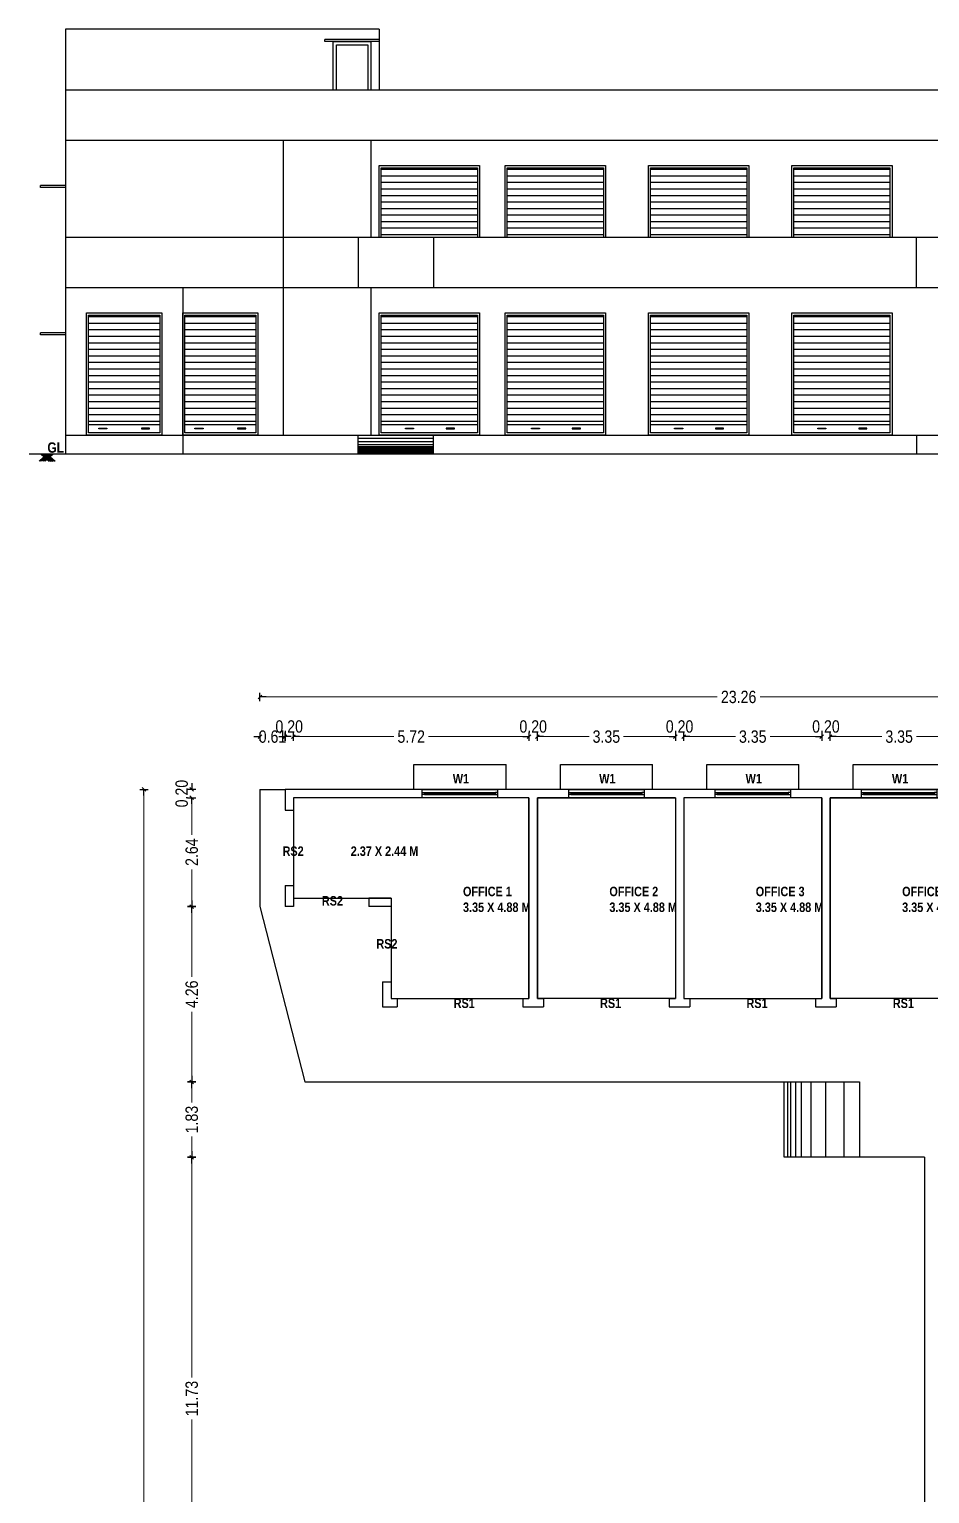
# Model space of a CAD drawing. Header units: metres. Extents: x 113306 to 118716, y -27251 to 0.
# Drawn here: x 118610.14 to 118632.01, y -26959.7 to -26924.11 of the extents above; entities that cross this region are included whole.
import ezdxf

# ---------------------------------------------------------------- set-up
doc = ezdxf.new("R2010")
doc.units = ezdxf.units.M
doc.header["$MEASUREMENT"] = 0
doc.header["$PDMODE"] = 35
doc.layers.add('BLK_1_FLR_0_BLT_UP_AREA', color=18, linetype='Continuous', lineweight=9)
for name, color, linetype in [('BLK_1_FLR_0_REGULAR_ROOM_1', 117, 'Continuous'), ('BLK_1_FLR_0_REGULAR_ROOM_2', 117, 'Continuous'), ('BLK_1_FLR_0_REGULAR_ROOM_3', 117, 'Continuous'), ('BLK_1_FLR_0_REGULAR_ROOM_4', 117, 'Continuous')]:
    doc.layers.add(name, color=color, linetype=linetype)
doc.styles.add('Arial', font='swissc.ttf')
doc.styles.get("Standard").update_dxf_attribs({"font": 'swisscb.ttf'})
doc.dimstyles.new('FLOOR DIM BUILDING DIM', dxfattribs={"dimtxt": 0.4, "dimasz": 0.025, "dimexe": 0.075, "dimexo": 0.3, "dimgap": 0.09, "dimtad": 0, "dimzin": 3, "dimdsep": 46, "dimtxsty": 'Arial', "dimblk": 'JM1', "dimcen": -0.09, "dimse1": 1, "dimse2": 1, "dimclrd": 5, "dimclre": 250, "dimclrt": 1, "dimazin": 0, "dimtfac": 0.65, "dimtix": 1, "dimtofl": 0, "dimtmove": 0, "dimatfit": 2, "dimfxl": 0, "dimfrac": 1, "dimtolj": 1, "dimlwd": 18, "dimlwe": -1, "dimarcsym": 0})

# ---------------------------------------------------------------- blocks, each defined once
blk = doc.blocks.new('JM1')
at = {"color": 2}
for p, q in [((-3, 0), (0, 0)), ((-0.88, -0.88), (0.88, 0.88)), ((0, 2), (0, -2))]:
    blk.add_line(p, q, dxfattribs=at)
blk = doc.blocks.new('*D40')
at = {"color": 5, "lineweight": 18, "ltscale": 1.5}
for p, q in [((118615.694, -26941.303), (118615.644, -26941.303)), ((118616.404, -26941.303), (118616.454, -26941.303))]:
    blk.add_line(p, q, dxfattribs=at)
at = {"layer": 'Defpoints', "color": 0, "ltscale": 1.5}
for p in [(118616.354, -26941.303), (118615.744, -26942.586), (118616.354, -26942.586)]:
    blk.add_point(p, dxfattribs=at)
at = {"color": 5, "lineweight": 18, "ltscale": 1.5, "xscale": 0.05, "yscale": 0.05, "zscale": 0.05}
blk.add_blockref('JM1', (118615.744, -26941.303), dxfattribs=at)
at = {"color": 5, "lineweight": 18, "ltscale": 1.5, "xscale": 0.05, "yscale": 0.05, "zscale": 0.05, "rotation": 180}
blk.add_blockref('JM1', (118616.354, -26941.303), dxfattribs=at)
at = {"color": 1, "ltscale": 1.5, "insert": (118616.049, -26941.303), "char_height": 0.3, "attachment_point": 5, "style": 'Arial'}
blk.add_mtext('\\A1;0.61', dxfattribs=at)
blk = doc.blocks.new('*D41')
at = {"color": 5, "lineweight": 18, "ltscale": 1.5}
for p, q in [((118616.304, -26941.303), (118616.254, -26941.303)), ((118616.607, -26941.303), (118616.657, -26941.303))]:
    blk.add_line(p, q, dxfattribs=at)
at = {"layer": 'Defpoints', "color": 0, "ltscale": 1.5}
for p in [(118616.557, -26941.303), (118616.354, -26942.586), (118616.557, -26942.789)]:
    blk.add_point(p, dxfattribs=at)
at = {"color": 5, "lineweight": 18, "ltscale": 1.5, "xscale": 0.05, "yscale": 0.05, "zscale": 0.05}
blk.add_blockref('JM1', (118616.354, -26941.303), dxfattribs=at)
at = {"color": 5, "lineweight": 18, "ltscale": 1.5, "xscale": 0.05, "yscale": 0.05, "zscale": 0.05, "rotation": 180}
blk.add_blockref('JM1', (118616.557, -26941.303), dxfattribs=at)
at = {"color": 1, "ltscale": 1.5, "insert": (118616.455, -26941.058), "char_height": 0.3, "attachment_point": 5, "style": 'Arial'}
blk.add_mtext('\\A1;0.20', dxfattribs=at)
blk = doc.blocks.new('*D42')
at = {"color": 5, "lineweight": 18, "ltscale": 1.5}
for p, q in [((118616.607, -26941.303), (118618.999, -26941.303)), ((118622.23, -26941.303), (118619.838, -26941.303))]:
    blk.add_line(p, q, dxfattribs=at)
at = {"layer": 'Defpoints', "color": 0, "ltscale": 1.5}
for p in [(118622.28, -26941.303), (118616.557, -26942.789), (118622.28, -26942.789)]:
    blk.add_point(p, dxfattribs=at)
at = {"color": 5, "lineweight": 18, "ltscale": 1.5, "xscale": 0.05, "yscale": 0.05, "zscale": 0.05, "rotation": 180}
blk.add_blockref('JM1', (118616.557, -26941.303), dxfattribs=at)
at = {"color": 5, "lineweight": 18, "ltscale": 1.5, "xscale": 0.05, "yscale": 0.05, "zscale": 0.05}
blk.add_blockref('JM1', (118622.28, -26941.303), dxfattribs=at)
at = {"color": 1, "ltscale": 1.5, "insert": (118619.419, -26941.303), "char_height": 0.3, "attachment_point": 5, "style": 'Arial'}
blk.add_mtext('\\A1;5.72', dxfattribs=at)
blk = doc.blocks.new('*D43')
at = {"color": 5, "lineweight": 18, "ltscale": 1.5}
for p, q in [((118622.23, -26941.303), (118622.18, -26941.303)), ((118622.534, -26941.303), (118622.584, -26941.303))]:
    blk.add_line(p, q, dxfattribs=at)
at = {"layer": 'Defpoints', "color": 0, "ltscale": 1.5}
for p in [(118622.484, -26941.303), (118622.28, -26942.789), (118622.484, -26942.789)]:
    blk.add_point(p, dxfattribs=at)
at = {"color": 5, "lineweight": 18, "ltscale": 1.5, "xscale": 0.05, "yscale": 0.05, "zscale": 0.05}
blk.add_blockref('JM1', (118622.28, -26941.303), dxfattribs=at)
at = {"color": 5, "lineweight": 18, "ltscale": 1.5, "xscale": 0.05, "yscale": 0.05, "zscale": 0.05, "rotation": 180}
blk.add_blockref('JM1', (118622.484, -26941.303), dxfattribs=at)
at = {"color": 1, "ltscale": 1.5, "insert": (118622.382, -26941.058), "char_height": 0.3, "attachment_point": 5, "style": 'Arial'}
blk.add_mtext('\\A1;0.20', dxfattribs=at)
blk = doc.blocks.new('*D44')
at = {"color": 5, "lineweight": 18, "ltscale": 1.5}
for p, q in [((118622.534, -26941.303), (118623.741, -26941.303)), ((118625.786, -26941.303), (118624.579, -26941.303))]:
    blk.add_line(p, q, dxfattribs=at)
at = {"layer": 'Defpoints', "color": 0, "ltscale": 1.5}
for p in [(118625.836, -26941.303), (118622.484, -26942.789), (118625.836, -26942.789)]:
    blk.add_point(p, dxfattribs=at)
at = {"color": 5, "lineweight": 18, "ltscale": 1.5, "xscale": 0.05, "yscale": 0.05, "zscale": 0.05, "rotation": 180}
blk.add_blockref('JM1', (118622.484, -26941.303), dxfattribs=at)
at = {"color": 5, "lineweight": 18, "ltscale": 1.5, "xscale": 0.05, "yscale": 0.05, "zscale": 0.05}
blk.add_blockref('JM1', (118625.836, -26941.303), dxfattribs=at)
at = {"color": 1, "ltscale": 1.5, "insert": (118624.16, -26941.303), "char_height": 0.3, "attachment_point": 5, "style": 'Arial'}
blk.add_mtext('\\A1;3.35', dxfattribs=at)
blk = doc.blocks.new('*D45')
at = {"color": 5, "lineweight": 18, "ltscale": 1.5}
for p, q in [((118625.786, -26941.303), (118625.736, -26941.303)), ((118626.09, -26941.303), (118626.14, -26941.303))]:
    blk.add_line(p, q, dxfattribs=at)
at = {"layer": 'Defpoints', "color": 0, "ltscale": 1.5}
for p in [(118626.04, -26941.303), (118625.836, -26942.789), (118626.04, -26942.789)]:
    blk.add_point(p, dxfattribs=at)
at = {"color": 5, "lineweight": 18, "ltscale": 1.5, "xscale": 0.05, "yscale": 0.05, "zscale": 0.05}
blk.add_blockref('JM1', (118625.836, -26941.303), dxfattribs=at)
at = {"color": 5, "lineweight": 18, "ltscale": 1.5, "xscale": 0.05, "yscale": 0.05, "zscale": 0.05, "rotation": 180}
blk.add_blockref('JM1', (118626.04, -26941.303), dxfattribs=at)
at = {"color": 1, "ltscale": 1.5, "insert": (118625.938, -26941.058), "char_height": 0.3, "attachment_point": 5, "style": 'Arial'}
blk.add_mtext('\\A1;0.20', dxfattribs=at)
blk = doc.blocks.new('*D46')
at = {"color": 5, "lineweight": 18, "ltscale": 1.5}
for p, q in [((118626.09, -26941.303), (118627.297, -26941.303)), ((118629.342, -26941.303), (118628.135, -26941.303))]:
    blk.add_line(p, q, dxfattribs=at)
at = {"layer": 'Defpoints', "color": 0, "ltscale": 1.5}
for p in [(118629.392, -26941.303), (118626.04, -26942.789), (118629.392, -26942.789)]:
    blk.add_point(p, dxfattribs=at)
at = {"color": 5, "lineweight": 18, "ltscale": 1.5, "xscale": 0.05, "yscale": 0.05, "zscale": 0.05, "rotation": 180}
blk.add_blockref('JM1', (118626.04, -26941.303), dxfattribs=at)
at = {"color": 5, "lineweight": 18, "ltscale": 1.5, "xscale": 0.05, "yscale": 0.05, "zscale": 0.05}
blk.add_blockref('JM1', (118629.392, -26941.303), dxfattribs=at)
at = {"color": 1, "ltscale": 1.5, "insert": (118627.716, -26941.303), "char_height": 0.3, "attachment_point": 5, "style": 'Arial'}
blk.add_mtext('\\A1;3.35', dxfattribs=at)
blk = doc.blocks.new('*D47')
at = {"color": 5, "lineweight": 18, "ltscale": 1.5}
for p, q in [((118629.342, -26941.303), (118629.292, -26941.303)), ((118629.646, -26941.303), (118629.696, -26941.303))]:
    blk.add_line(p, q, dxfattribs=at)
at = {"layer": 'Defpoints', "color": 0, "ltscale": 1.5}
for p in [(118629.596, -26941.303), (118629.392, -26942.789), (118629.596, -26942.789)]:
    blk.add_point(p, dxfattribs=at)
at = {"color": 5, "lineweight": 18, "ltscale": 1.5, "xscale": 0.05, "yscale": 0.05, "zscale": 0.05}
blk.add_blockref('JM1', (118629.392, -26941.303), dxfattribs=at)
at = {"color": 5, "lineweight": 18, "ltscale": 1.5, "xscale": 0.05, "yscale": 0.05, "zscale": 0.05, "rotation": 180}
blk.add_blockref('JM1', (118629.596, -26941.303), dxfattribs=at)
at = {"color": 1, "ltscale": 1.5, "insert": (118629.494, -26941.058), "char_height": 0.3, "attachment_point": 5, "style": 'Arial'}
blk.add_mtext('\\A1;0.20', dxfattribs=at)
blk = doc.blocks.new('*D48')
at = {"color": 5, "lineweight": 18, "ltscale": 1.5}
for p, q in [((118629.646, -26941.303), (118630.853, -26941.303)), ((118632.898, -26941.303), (118631.691, -26941.303))]:
    blk.add_line(p, q, dxfattribs=at)
at = {"layer": 'Defpoints', "color": 0, "ltscale": 1.5}
for p in [(118632.948, -26941.303), (118629.596, -26942.789), (118632.948, -26942.789)]:
    blk.add_point(p, dxfattribs=at)
at = {"color": 5, "lineweight": 18, "ltscale": 1.5, "xscale": 0.05, "yscale": 0.05, "zscale": 0.05, "rotation": 180}
blk.add_blockref('JM1', (118629.596, -26941.303), dxfattribs=at)
at = {"color": 5, "lineweight": 18, "ltscale": 1.5, "xscale": 0.05, "yscale": 0.05, "zscale": 0.05}
blk.add_blockref('JM1', (118632.948, -26941.303), dxfattribs=at)
at = {"color": 1, "ltscale": 1.5, "insert": (118631.272, -26941.303), "char_height": 0.3, "attachment_point": 5, "style": 'Arial'}
blk.add_mtext('\\A1;3.35', dxfattribs=at)
blk = doc.blocks.new('*D54')
at = {"color": 5, "lineweight": 18, "ltscale": 1.5}
for p, q in [((118615.794, -26940.339), (118626.853, -26940.339)), ((118638.952, -26940.339), (118627.893, -26940.339))]:
    blk.add_line(p, q, dxfattribs=at)
at = {"layer": 'Defpoints', "color": 0, "ltscale": 1.5}
for p in [(118615.744, -26940.339), (118615.744, -26942.586), (118639.002, -26942.586)]:
    blk.add_point(p, dxfattribs=at)
at = {"color": 5, "lineweight": 18, "ltscale": 1.5, "xscale": 0.05, "yscale": 0.05, "zscale": 0.05, "rotation": 180}
blk.add_blockref('JM1', (118615.744, -26940.339), dxfattribs=at)
at = {"color": 5, "lineweight": 18, "ltscale": 1.5, "xscale": 0.05, "yscale": 0.05, "zscale": 0.05}
blk.add_blockref('JM1', (118639.002, -26940.339), dxfattribs=at)
at = {"color": 1, "ltscale": 1.5, "insert": (118627.373, -26940.339), "char_height": 0.3, "attachment_point": 5, "style": 'Arial'}
blk.add_mtext('\\A1;23.26', dxfattribs=at)
blk = doc.blocks.new('*D84')
at = {"color": 5, "lineweight": 18, "ltscale": 1.5}
for p, q in [((118615.794, -26991.411), (118626.853, -26991.411)), ((118638.952, -26991.411), (118627.893, -26991.411))]:
    blk.add_line(p, q, dxfattribs=at)
at = {"layer": 'Defpoints', "color": 0, "ltscale": 1.5}
for p in [(118615.744, -26942.586), (118639.002, -26989.019), (118639.002, -26991.411)]:
    blk.add_point(p, dxfattribs=at)
at = {"color": 5, "lineweight": 18, "ltscale": 1.5, "xscale": 0.05, "yscale": 0.05, "zscale": 0.05, "rotation": 180}
blk.add_blockref('JM1', (118615.744, -26991.411), dxfattribs=at)
at = {"color": 5, "lineweight": 18, "ltscale": 1.5, "xscale": 0.05, "yscale": 0.05, "zscale": 0.05}
blk.add_blockref('JM1', (118639.002, -26991.411), dxfattribs=at)
at = {"color": 1, "ltscale": 1.5, "insert": (118627.373, -26991.411), "char_height": 0.3, "attachment_point": 5, "style": 'Arial'}
blk.add_mtext('\\A1;23.26', dxfattribs=at)
blk = doc.blocks.new('*D95')
at = {"color": 5, "lineweight": 18, "ltscale": 1.5}
for p, q in [((118614.088, -26951.576), (118614.088, -26956.879)), ((118614.088, -26963.208), (118614.088, -26957.904))]:
    blk.add_line(p, q, dxfattribs=at)
at = {"layer": 'Defpoints', "color": 0, "ltscale": 1.5}
for p in [(118614.088, -26951.526), (118631.888, -26951.526), (118631.888, -26963.258)]:
    blk.add_point(p, dxfattribs=at)
at = {"color": 5, "lineweight": 18, "ltscale": 1.5, "xscale": 0.05, "yscale": 0.05, "zscale": 0.05}
for p, rotation in [((118614.088, -26951.526), 90), ((118614.088, -26963.258), 270)]:
    blk.add_blockref('JM1', p, dxfattribs=dict(at, rotation=rotation))
at = {"color": 1, "ltscale": 1.5, "insert": (118614.088, -26957.392), "char_height": 0.3, "attachment_point": 5, "rotation": 90, "style": 'Arial'}
blk.add_mtext('\\A1;11.73', dxfattribs=at)
blk = doc.blocks.new('*D96')
at = {"color": 5, "lineweight": 18, "ltscale": 1.5}
for p, q in [((118614.088, -26949.747), (118614.088, -26950.198)), ((118614.088, -26951.476), (118614.088, -26951.024))]:
    blk.add_line(p, q, dxfattribs=at)
at = {"layer": 'Defpoints', "color": 0, "ltscale": 1.5}
for p in [(118614.088, -26949.697), (118630.311, -26949.697), (118631.888, -26951.526)]:
    blk.add_point(p, dxfattribs=at)
at = {"color": 5, "lineweight": 18, "ltscale": 1.5, "xscale": 0.05, "yscale": 0.05, "zscale": 0.05}
for p, rotation in [((118614.088, -26949.697), 90), ((118614.088, -26951.526), 270)]:
    blk.add_blockref('JM1', p, dxfattribs=dict(at, rotation=rotation))
at = {"color": 1, "ltscale": 1.5, "insert": (118614.088, -26950.611), "char_height": 0.3, "attachment_point": 5, "rotation": 90, "style": 'Arial'}
blk.add_mtext('\\A1;1.83', dxfattribs=at)
blk = doc.blocks.new('*D97')
at = {"color": 5, "lineweight": 18, "ltscale": 1.5}
for p, q in [((118612.925, -26942.636), (118612.925, -26965.281)), ((118612.925, -26988.969), (118612.925, -26966.324))]:
    blk.add_line(p, q, dxfattribs=at)
at = {"layer": 'Defpoints', "color": 0, "ltscale": 1.5}
for p in [(118615.744, -26942.586), (118612.925, -26989.019), (118628.847, -26989.019)]:
    blk.add_point(p, dxfattribs=at)
at = {"color": 5, "lineweight": 18, "ltscale": 1.5, "xscale": 0.05, "yscale": 0.05, "zscale": 0.05}
for p, rotation in [((118612.925, -26942.586), 90), ((118612.925, -26989.019), 270)]:
    blk.add_blockref('JM1', p, dxfattribs=dict(at, rotation=rotation))
at = {"color": 1, "ltscale": 1.5, "insert": (118612.925, -26965.802), "char_height": 0.3, "attachment_point": 5, "rotation": 90, "style": 'Arial'}
blk.add_mtext('\\A1;46.43', dxfattribs=at)
blk = doc.blocks.new('*D98')
at = {"color": 5, "lineweight": 18, "ltscale": 1.5}
for p, q in [((118614.088, -26945.483), (118614.088, -26947.141)), ((118614.088, -26949.647), (118614.088, -26947.989))]:
    blk.add_line(p, q, dxfattribs=at)
at = {"layer": 'Defpoints', "color": 0, "ltscale": 1.5}
for p in [(118614.088, -26945.433), (118615.744, -26945.433), (118630.311, -26949.697)]:
    blk.add_point(p, dxfattribs=at)
at = {"color": 5, "lineweight": 18, "ltscale": 1.5, "xscale": 0.05, "yscale": 0.05, "zscale": 0.05}
for p, rotation in [((118614.088, -26945.433), 90), ((118614.088, -26949.697), 270)]:
    blk.add_blockref('JM1', p, dxfattribs=dict(at, rotation=rotation))
at = {"color": 1, "ltscale": 1.5, "insert": (118614.088, -26947.565), "char_height": 0.3, "attachment_point": 5, "rotation": 90, "style": 'Arial'}
blk.add_mtext('\\A1;4.26', dxfattribs=at)
blk = doc.blocks.new('*D99')
at = {"color": 5, "lineweight": 18, "ltscale": 1.5}
for p, q in [((118614.088, -26942.839), (118614.088, -26943.691)), ((118614.088, -26945.383), (118614.088, -26944.53))]:
    blk.add_line(p, q, dxfattribs=at)
at = {"layer": 'Defpoints', "color": 0, "ltscale": 1.5}
for p in [(118614.088, -26942.789), (118616.557, -26942.789), (118615.744, -26945.433)]:
    blk.add_point(p, dxfattribs=at)
at = {"color": 5, "lineweight": 18, "ltscale": 1.5, "xscale": 0.05, "yscale": 0.05, "zscale": 0.05}
for p, rotation in [((118614.088, -26942.789), 90), ((118614.088, -26945.433), 270)]:
    blk.add_blockref('JM1', p, dxfattribs=dict(at, rotation=rotation))
at = {"color": 1, "ltscale": 1.5, "insert": (118614.088, -26944.111), "char_height": 0.3, "attachment_point": 5, "rotation": 90, "style": 'Arial'}
blk.add_mtext('\\A1;2.64', dxfattribs=at)
blk = doc.blocks.new('*D100')
at = {"color": 5, "lineweight": 18, "ltscale": 1.5}
for p, q in [((118614.088, -26942.536), (118614.088, -26942.486)), ((118614.088, -26942.839), (118614.088, -26942.889))]:
    blk.add_line(p, q, dxfattribs=at)
at = {"layer": 'Defpoints', "color": 0, "ltscale": 1.5}
for p in [(118614.088, -26942.586), (118616.354, -26942.586), (118616.557, -26942.789)]:
    blk.add_point(p, dxfattribs=at)
at = {"color": 5, "lineweight": 18, "ltscale": 1.5, "xscale": 0.05, "yscale": 0.05, "zscale": 0.05}
for p, rotation in [((118614.088, -26942.586), 270), ((118614.088, -26942.789), 90)]:
    blk.add_blockref('JM1', p, dxfattribs=dict(at, rotation=rotation))
at = {"color": 1, "ltscale": 1.5, "insert": (118613.844, -26942.687), "char_height": 0.3, "attachment_point": 5, "rotation": 90, "style": 'Arial'}
blk.add_mtext('\\A1;0.20', dxfattribs=at)
blk = doc.blocks.new('*D102')
at = {"color": 5, "lineweight": 18, "ltscale": 1.5}
for p, q in [((118616.881, -26990.591), (118620.632, -26990.591)), ((118625.222, -26990.591), (118621.471, -26990.591))]:
    blk.add_line(p, q, dxfattribs=at)
at = {"layer": 'Defpoints', "color": 0, "ltscale": 1.5}
for p in [(118616.831, -26949.697), (118625.272, -26976.31), (118616.831, -26990.591)]:
    blk.add_point(p, dxfattribs=at)
at = {"color": 5, "lineweight": 18, "ltscale": 1.5, "xscale": 0.05, "yscale": 0.05, "zscale": 0.05, "rotation": 180}
blk.add_blockref('JM1', (118616.831, -26990.591), dxfattribs=at)
at = {"color": 5, "lineweight": 18, "ltscale": 1.5, "xscale": 0.05, "yscale": 0.05, "zscale": 0.05}
blk.add_blockref('JM1', (118625.272, -26990.591), dxfattribs=at)
at = {"color": 1, "ltscale": 1.5, "insert": (118621.052, -26990.591), "char_height": 0.3, "attachment_point": 5, "style": 'Arial'}
blk.add_mtext('\\A1;8.44', dxfattribs=at)
blk = doc.blocks.new('*D103')
at = {"color": 5, "lineweight": 18, "ltscale": 1.5}
for p, q in [((118615.694, -26990.591), (118615.644, -26990.591)), ((118616.881, -26990.591), (118616.931, -26990.591))]:
    blk.add_line(p, q, dxfattribs=at)
at = {"layer": 'Defpoints', "color": 0, "ltscale": 1.5}
for p in [(118615.744, -26945.433), (118616.831, -26949.697), (118615.744, -26990.591)]:
    blk.add_point(p, dxfattribs=at)
at = {"color": 5, "lineweight": 18, "ltscale": 1.5, "xscale": 0.05, "yscale": 0.05, "zscale": 0.05}
blk.add_blockref('JM1', (118615.744, -26990.591), dxfattribs=at)
at = {"color": 5, "lineweight": 18, "ltscale": 1.5, "xscale": 0.05, "yscale": 0.05, "zscale": 0.05, "rotation": 180}
blk.add_blockref('JM1', (118616.831, -26990.591), dxfattribs=at)
at = {"color": 1, "ltscale": 1.5, "insert": (118616.288, -26990.591), "char_height": 0.3, "attachment_point": 5, "style": 'Arial'}
blk.add_mtext('\\A1;1.09', dxfattribs=at)
blk = doc.blocks.new('TYUK')
at = {"color": 7, "ltscale": 1.5}
for p, q in [((118634.35, -26952.145), (118634.553, -26952.145)), ((118634.35, -26953.975), (118634.35, -26952.145)), ((118634.426, -26952.195), (118634.426, -26952.145)), ((118634.426, -26952.195), (118634.426, -26953.923)), ((118634.476, -26952.195), (118634.426, -26952.195)), ((118634.451, -26952.195), (118634.451, -26953.923)), ((118634.476, -26952.145), (118634.476, -26952.195)), ((118634.476, -26952.195), (118634.476, -26953.923)), ((118634.553, -26951.942), (118635.163, -26951.942)), ((118634.553, -26952.145), (118634.553, -26953.975)), ((118635.163, -26951.942), (118635.163, -26954.178)), ((118634.553, -26953.975), (118634.35, -26953.975)), ((118634.476, -26953.923), (118634.426, -26953.923)), ((118634.426, -26953.923), (118634.426, -26953.975)), ((118634.476, -26953.975), (118634.476, -26953.923)), ((118634.553, -26954.178), (118635.163, -26954.178))]:
    blk.add_line(p, q, dxfattribs=at)
blk = doc.blocks.new('ykjuyk')
at = {"ltscale": 1.5}
for points in [[(118536.958, -26927.267), (118536.958, -26926.087), (118537.872, -26926.087), (118537.872, -26927.267)], [(118537.034, -26927.267), (118537.034, -26926.163), (118537.796, -26926.163), (118537.796, -26927.267)]]:
    blk.add_lwpolyline(points, dxfattribs=at)

msp = doc.modelspace()

# ---------------------------------------------------------------- hatches: boundary and pattern name
at = {"linetype": 'ByBlock'}
h = msp.add_hatch(dxfattribs=at)
h.set_pattern_fill('ANSI31', color=8, scale=1.27, angle=135, style=0)
h.set_pattern_definition([(180, (64.91828, 7.91927), (0, -0.15875), [])])
h.paths.add_polyline_path([(118618.692, -26929.171), (118621.029, -26929.171), (118621.029, -26927.473), (118618.692, -26927.473)])
h = msp.add_hatch(dxfattribs=at)
h.set_pattern_fill('ANSI31', color=8, scale=1.27, angle=135, style=0)
h.set_pattern_definition([(180, (67.97899, 7.91927), (0, -0.15875), [])])
h.paths.add_polyline_path([(118621.753, -26929.171), (118624.089, -26929.171), (118624.089, -26927.473), (118621.753, -26927.473)])
h = msp.add_hatch(dxfattribs=at)
h.set_pattern_fill('ANSI31', color=8, scale=1.27, angle=135, style=0)
h.set_pattern_definition([(180, (71.4588, 7.91927), (0, -0.15875), [])])
h.paths.add_polyline_path([(118625.233, -26929.171), (118627.569, -26929.171), (118627.569, -26927.473), (118625.233, -26927.473)])
h = msp.add_hatch(dxfattribs=at)
h.set_pattern_fill('ANSI31', color=8, scale=1.27, angle=135, style=0)
h.set_pattern_definition([(180, (74.9386, 7.91927), (0, -0.15875), [])])
h.paths.add_polyline_path([(118628.712, -26929.171), (118631.049, -26929.171), (118631.049, -26927.473), (118628.712, -26927.473)])
h = msp.add_hatch(dxfattribs=at)
h.set_pattern_fill('ANSI31', color=8, scale=1.27, angle=135, style=0)
h.set_pattern_definition([(180, (57.19809, 4.33744), (0, -0.15875), [])])
h.paths.add_polyline_path([(118611.582, -26931.055), (118611.582, -26933.714), (118613.309, -26933.714), (118613.309, -26931.055)])
h = msp.add_hatch(dxfattribs=at)
h.set_pattern_fill('ANSI31', color=8, scale=1.27, angle=135, style=0)
h.set_pattern_definition([(180, (59.53378, 4.33744), (0, -0.15875), [])])
h.paths.add_polyline_path([(118613.917, -26931.055), (118613.917, -26933.714), (118615.644, -26933.714), (118615.644, -26931.055)])
h = msp.add_hatch(dxfattribs=at)
h.set_pattern_fill('ANSI31', color=8, scale=1.27, angle=135, style=0)
h.set_pattern_definition([(180, (64.91828, 4.33744), (0, -0.15875), [])])
h.paths.add_polyline_path([(118618.692, -26931.055), (118618.692, -26933.714), (118621.029, -26933.714), (118621.029, -26931.055)])
h = msp.add_hatch(dxfattribs=at)
h.set_pattern_fill('ANSI31', color=8, scale=1.27, angle=135, style=0)
h.set_pattern_definition([(180, (67.97899, 4.33744), (0, -0.15875), [])])
h.paths.add_polyline_path([(118621.753, -26931.055), (118621.753, -26933.714), (118624.089, -26933.714), (118624.089, -26931.055)])
h = msp.add_hatch(dxfattribs=at)
h.set_pattern_fill('ANSI31', color=8, scale=1.27, angle=135, style=0)
h.set_pattern_definition([(180, (71.4588, 4.33744), (0, -0.15875), [])])
h.paths.add_polyline_path([(118625.233, -26931.055), (118625.233, -26933.714), (118627.569, -26933.714), (118627.569, -26931.055)])
h = msp.add_hatch(dxfattribs=at)
h.set_pattern_fill('ANSI31', color=8, scale=1.27, angle=135, style=0)
h.set_pattern_definition([(180, (74.9386, 4.33744), (0, -0.15875), [])])
h.paths.add_polyline_path([(118628.712, -26931.055), (118628.712, -26933.714), (118631.049, -26933.714), (118631.049, -26931.055)])

# ---------------------------------------------------------------- linework, layer by layer
at = {"ltscale": 1.5}
for p, q in [((118611.022, -26924.109), (118611.022, -26925.589)), ((118618.641, -26924.109), (118611.022, -26924.109)), ((118617.324, -26924.409), (118617.324, -26924.359)), ((118618.641, -26924.359), (118617.324, -26924.359)), ((118618.641, -26924.409), (118617.324, -26924.409)), ((118618.641, -26924.109), (118618.641, -26925.589)), ((118611.022, -26925.589), (118611.022, -26934.433)), ((118657.455, -26925.589), (118611.022, -26925.589)), ((118657.455, -26926.809), (118611.022, -26926.809)), ((118616.305, -26926.809), (118616.305, -26930.391)), ((118618.438, -26926.809), (118618.438, -26929.171)), ((118618.641, -26927.423), (118621.08, -26927.423)), ((118618.641, -26929.171), (118618.641, -26927.423)), ((118618.692, -26927.473), (118621.029, -26927.473)), ((118618.692, -26929.171), (118618.692, -26927.473)), ((118621.029, -26927.473), (118621.029, -26929.171)), ((118621.08, -26927.423), (118621.08, -26929.171)), ((118621.702, -26927.423), (118624.14, -26927.423)), ((118621.702, -26929.171), (118621.702, -26927.423)), ((118621.753, -26927.473), (118624.089, -26927.473)), ((118621.753, -26929.171), (118621.753, -26927.473)), ((118624.089, -26927.473), (118624.089, -26929.171)), ((118624.14, -26927.423), (118624.14, -26929.171)), ((118625.182, -26927.423), (118627.62, -26927.423)), ((118625.182, -26929.171), (118625.182, -26927.423)), ((118625.233, -26927.473), (118627.569, -26927.473)), ((118625.233, -26929.171), (118625.233, -26927.473)), ((118627.569, -26927.473), (118627.569, -26929.171)), ((118627.62, -26927.423), (118627.62, -26929.171)), ((118628.662, -26927.423), (118631.1, -26927.423)), ((118628.662, -26929.171), (118628.662, -26927.423)), ((118628.712, -26927.473), (118631.049, -26927.473)), ((118628.712, -26929.171), (118628.712, -26927.473)), ((118631.049, -26927.473), (118631.049, -26929.171)), ((118631.1, -26927.423), (118631.1, -26929.171)), ((118610.412, -26927.953), (118610.412, -26927.903)), ((118611.022, -26927.903), (118610.412, -26927.903)), ((118611.022, -26927.953), (118610.412, -26927.953)), ((118647.143, -26929.171), (118611.022, -26929.171)), ((118618.133, -26929.171), (118618.133, -26930.391)), ((118619.962, -26929.171), (118619.962, -26930.391)), ((118631.694, -26930.391), (118631.694, -26929.171)), ((118657.455, -26930.391), (118611.022, -26930.391)), ((118613.867, -26930.391), (118613.867, -26934.433)), ((118616.305, -26930.391), (118616.305, -26933.973)), ((118618.438, -26930.391), (118618.438, -26933.973)), ((118611.531, -26931.005), (118613.359, -26931.005)), ((118611.531, -26933.973), (118611.531, -26931.005)), ((118611.582, -26931.055), (118613.309, -26931.055)), ((118611.582, -26933.922), (118611.582, -26931.055)), ((118613.309, -26931.055), (118613.309, -26933.922)), ((118613.359, -26931.005), (118613.359, -26933.973)), ((118613.867, -26931.005), (118615.695, -26931.005)), ((118613.867, -26933.973), (118613.867, -26931.005)), ((118613.917, -26931.055), (118615.644, -26931.055)), ((118613.917, -26933.922), (118613.917, -26931.055)), ((118615.644, -26931.055), (118615.644, -26933.922)), ((118615.695, -26931.005), (118615.695, -26933.973)), ((118618.641, -26931.005), (118621.08, -26931.005)), ((118618.641, -26933.973), (118618.641, -26931.005)), ((118618.692, -26931.055), (118621.029, -26931.055)), ((118618.692, -26933.922), (118618.692, -26931.055)), ((118621.029, -26931.055), (118621.029, -26933.922)), ((118621.08, -26931.005), (118621.08, -26933.973)), ((118621.702, -26931.005), (118624.14, -26931.005)), ((118621.702, -26933.973), (118621.702, -26931.005)), ((118621.753, -26931.055), (118624.089, -26931.055)), ((118621.753, -26933.922), (118621.753, -26931.055)), ((118624.089, -26931.055), (118624.089, -26933.922)), ((118624.14, -26931.005), (118624.14, -26933.973)), ((118625.182, -26931.005), (118627.62, -26931.005)), ((118625.182, -26933.973), (118625.182, -26931.005)), ((118625.233, -26931.055), (118627.569, -26931.055)), ((118625.233, -26933.922), (118625.233, -26931.055)), ((118627.569, -26931.055), (118627.569, -26933.922)), ((118627.62, -26931.005), (118627.62, -26933.973)), ((118628.662, -26931.005), (118631.1, -26931.005)), ((118628.662, -26933.973), (118628.662, -26931.005)), ((118628.712, -26931.055), (118631.049, -26931.055)), ((118628.712, -26933.922), (118628.712, -26931.055)), ((118631.049, -26931.055), (118631.049, -26933.922)), ((118631.1, -26931.005), (118631.1, -26933.973)), ((118610.412, -26931.535), (118610.412, -26931.485)), ((118611.022, -26931.485), (118610.412, -26931.485)), ((118611.022, -26931.535), (118610.412, -26931.535)), ((118611.582, -26933.714), (118613.309, -26933.714)), ((118613.917, -26933.714), (118615.644, -26933.714)), ((118618.692, -26933.714), (118621.029, -26933.714)), ((118621.753, -26933.714), (118624.089, -26933.714)), ((118625.233, -26933.714), (118627.569, -26933.714)), ((118628.712, -26933.714), (118631.049, -26933.714)), ((118611.022, -26933.973), (118657.455, -26933.973)), ((118613.359, -26933.973), (118611.531, -26933.973)), ((118613.309, -26933.922), (118611.582, -26933.922)), ((118611.828, -26933.802), (118612.025, -26933.802)), ((118611.828, -26933.819), (118611.828, -26933.802)), ((118612.025, -26933.819), (118611.828, -26933.819)), ((118612.025, -26933.802), (118612.025, -26933.819)), ((118613.062, -26933.802), (118612.865, -26933.802)), ((118612.865, -26933.802), (118612.865, -26933.819)), ((118612.865, -26933.819), (118613.062, -26933.819)), ((118613.062, -26933.819), (118613.062, -26933.802)), ((118615.695, -26933.973), (118613.867, -26933.973)), ((118615.644, -26933.922), (118613.917, -26933.922)), ((118614.164, -26933.802), (118614.361, -26933.802)), ((118614.164, -26933.819), (118614.164, -26933.802)), ((118614.361, -26933.819), (118614.164, -26933.819)), ((118614.361, -26933.802), (118614.361, -26933.819)), ((118615.398, -26933.802), (118615.201, -26933.802)), ((118615.201, -26933.802), (118615.201, -26933.819)), ((118615.201, -26933.819), (118615.398, -26933.819)), ((118615.398, -26933.819), (118615.398, -26933.802)), ((118618.133, -26934.433), (118618.133, -26933.973)), ((118618.133, -26934.05), (118619.962, -26934.05)), ((118621.08, -26933.973), (118618.641, -26933.973)), ((118621.029, -26933.922), (118618.692, -26933.922)), ((118619.278, -26933.802), (118619.475, -26933.802)), ((118619.278, -26933.819), (118619.278, -26933.802)), ((118619.475, -26933.819), (118619.278, -26933.819)), ((118619.475, -26933.802), (118619.475, -26933.819)), ((118619.962, -26934.433), (118619.962, -26933.973)), ((118620.467, -26933.802), (118620.271, -26933.802)), ((118620.271, -26933.802), (118620.271, -26933.819)), ((118620.271, -26933.819), (118620.467, -26933.819)), ((118620.467, -26933.819), (118620.467, -26933.802)), ((118624.14, -26933.973), (118621.702, -26933.973)), ((118624.089, -26933.922), (118621.753, -26933.922)), ((118622.339, -26933.802), (118622.536, -26933.802)), ((118622.339, -26933.819), (118622.339, -26933.802)), ((118622.536, -26933.819), (118622.339, -26933.819)), ((118622.536, -26933.802), (118622.536, -26933.819)), ((118623.528, -26933.802), (118623.331, -26933.802)), ((118623.331, -26933.802), (118623.331, -26933.819)), ((118623.331, -26933.819), (118623.528, -26933.819)), ((118623.528, -26933.819), (118623.528, -26933.802)), ((118627.62, -26933.973), (118625.182, -26933.973)), ((118627.569, -26933.922), (118625.233, -26933.922)), ((118625.819, -26933.802), (118626.015, -26933.802)), ((118625.819, -26933.819), (118625.819, -26933.802)), ((118626.015, -26933.819), (118625.819, -26933.819)), ((118626.015, -26933.802), (118626.015, -26933.819)), ((118627.008, -26933.802), (118626.811, -26933.802)), ((118626.811, -26933.802), (118626.811, -26933.819)), ((118626.811, -26933.819), (118627.008, -26933.819)), ((118627.008, -26933.819), (118627.008, -26933.802)), ((118631.1, -26933.973), (118628.662, -26933.973)), ((118631.049, -26933.922), (118628.712, -26933.922)), ((118629.298, -26933.802), (118629.495, -26933.802)), ((118629.298, -26933.819), (118629.298, -26933.802)), ((118629.495, -26933.819), (118629.298, -26933.819)), ((118629.495, -26933.802), (118629.495, -26933.819)), ((118630.488, -26933.802), (118630.291, -26933.802)), ((118630.291, -26933.802), (118630.291, -26933.819)), ((118630.291, -26933.819), (118630.488, -26933.819)), ((118630.488, -26933.819), (118630.488, -26933.802)), ((118631.694, -26933.973), (118631.694, -26934.433)), ((118618.133, -26934.125), (118619.962, -26934.125)), ((118618.133, -26934.198), (118619.962, -26934.198)), ((118618.133, -26934.25), (118619.962, -26934.25)), ((118618.133, -26934.283), (118619.962, -26934.283)), ((118618.133, -26934.318), (118619.962, -26934.318)), ((118618.133, -26934.338), (118619.962, -26934.338)), ((118618.133, -26934.356), (118619.962, -26934.356)), ((118618.133, -26934.374), (118619.962, -26934.374)), ((118618.133, -26934.388), (118619.962, -26934.388)), ((118618.133, -26934.4), (118619.962, -26934.4)), ((118618.133, -26934.41), (118619.962, -26934.41)), ((118618.133, -26934.418), (118619.962, -26934.418)), ((118618.133, -26934.425), (118619.962, -26934.425)), ((118658.808, -26934.433), (118610.141, -26934.433)), ((118610.571, -26934.433), (118610.378, -26934.603)), ((118610.6, -26934.433), (118610.407, -26934.603)), ((118610.431, -26934.433), (118610.624, -26934.603)), ((118610.629, -26934.433), (118610.436, -26934.603)), ((118610.46, -26934.433), (118610.653, -26934.603)), ((118610.658, -26934.433), (118610.466, -26934.603)), ((118610.489, -26934.433), (118610.682, -26934.603)), ((118610.687, -26934.433), (118610.495, -26934.603)), ((118610.519, -26934.433), (118610.711, -26934.603)), ((118610.717, -26934.433), (118610.524, -26934.603)), ((118610.548, -26934.433), (118610.741, -26934.603)), ((118610.577, -26934.433), (118610.77, -26934.603)), ((118615.744, -26942.586), (118616.354, -26942.586)), ((118639.002, -26942.586), (118616.354, -26942.586)), ((118616.354, -26942.586), (118616.354, -26943.093)), ((118622.28, -26942.789), (118616.557, -26942.789)), ((118616.557, -26942.789), (118616.557, -26943.093)), ((118622.28, -26942.789), (118622.28, -26947.666)), ((118622.484, -26942.789), (118622.484, -26947.666)), ((118625.836, -26942.789), (118622.484, -26942.789)), ((118629.392, -26942.789), (118626.04, -26942.789)), ((118626.04, -26942.789), (118626.04, -26947.666)), ((118629.392, -26942.789), (118629.392, -26947.666)), ((118629.596, -26942.789), (118629.596, -26947.666)), ((118632.948, -26942.789), (118629.596, -26942.789)), ((118616.354, -26943.093), (118616.557, -26943.093)), ((118616.354, -26944.923), (118616.557, -26944.923)), ((118616.354, -26944.923), (118616.354, -26945.43)), ((118616.557, -26944.923), (118616.557, -26945.43)), ((118616.557, -26945.43), (118616.354, -26945.43)), ((118618.928, -26945.227), (118618.392, -26945.227)), ((118618.392, -26945.227), (118618.392, -26945.43)), ((118618.928, -26945.43), (118618.392, -26945.43)), ((118618.928, -26945.227), (118618.928, -26945.43)), ((118618.724, -26947.259), (118618.724, -26947.869)), ((118618.724, -26947.259), (118618.928, -26947.259)), ((118618.928, -26947.259), (118618.928, -26947.666)), ((118618.724, -26947.869), (118619.078, -26947.869)), ((118618.928, -26947.666), (118619.078, -26947.666)), ((118619.078, -26947.666), (118619.078, -26947.869)), ((118622.13, -26947.666), (118622.28, -26947.666)), ((118622.13, -26947.666), (118622.13, -26947.869)), ((118622.13, -26947.869), (118622.634, -26947.869)), ((118622.484, -26947.666), (118622.634, -26947.666)), ((118622.634, -26947.666), (118622.634, -26947.869)), ((118625.686, -26947.666), (118625.686, -26947.869)), ((118625.686, -26947.666), (118625.836, -26947.666)), ((118625.686, -26947.869), (118626.19, -26947.869)), ((118626.04, -26947.666), (118626.19, -26947.666)), ((118626.19, -26947.666), (118626.19, -26947.869)), ((118629.242, -26947.666), (118629.242, -26947.869)), ((118629.242, -26947.666), (118629.392, -26947.666)), ((118629.242, -26947.869), (118629.746, -26947.869)), ((118629.596, -26947.666), (118629.746, -26947.666)), ((118629.746, -26947.666), (118629.746, -26947.869)), ((118616.831, -26949.697), (118630.311, -26949.697)), ((118628.482, -26951.526), (118628.482, -26949.697)), ((118628.563, -26949.697), (118628.563, -26951.526)), ((118628.643, -26951.526), (118628.643, -26949.697)), ((118628.754, -26949.697), (118628.754, -26951.526)), ((118628.9, -26951.526), (118628.9, -26949.697)), ((118629.126, -26949.697), (118629.126, -26951.526)), ((118629.481, -26949.697), (118629.481, -26951.526)), ((118629.928, -26949.697), (118629.928, -26951.526)), ((118630.311, -26949.697), (118630.311, -26951.526)), ((118631.888, -26951.526), (118628.482, -26951.526)), ((118631.888, -26951.526), (118631.888, -26963.258))]:
    msp.add_line(p, q, dxfattribs=at)
at = {"color": 7, "ltscale": 1.5}
for p, q in [((118615.744, -26942.586), (118615.744, -26945.433)), ((118625.836, -26942.789), (118625.836, -26947.666)), ((118615.744, -26945.433), (118616.831, -26949.697))]:
    msp.add_line(p, q, dxfattribs=at)
at = {"layer": 'BLK_1_FLR_0_BLT_UP_AREA', "color": 18, "ltscale": 1.5}
msp.add_lwpolyline([(118615.744, -26942.586), (118639.002, -26942.586), (118639.002, -26989.019), (118628.847, -26989.019), (118628.847, -26978.707), (118626.792, -26978.707), (118628.847, -26986.225), (118628.847, -26988.022), (118627.347, -26988.022), (118627.347, -26986.502), (118625.272, -26978.911), (118625.272, -26978.707), (118625.273, -26968.738), (118628.546, -26968.738), (118631.888, -26963.258), (118631.888, -26951.526), (118630.311, -26951.526), (118630.311, -26949.697), (118616.831, -26949.697), (118615.744, -26945.433)], close=True, dxfattribs=at)
at = {"layer": 'BLK_1_FLR_0_REGULAR_ROOM_1', "color": 2, "ltscale": 1.5}
msp.add_lwpolyline([(118622.28, -26947.666), (118622.28, -26942.789), (118616.557, -26942.789), (118616.557, -26945.227), (118618.928, -26945.227), (118618.928, -26947.666)], close=True, dxfattribs=at)
at = {"layer": 'BLK_1_FLR_0_REGULAR_ROOM_2', "color": 2, "ltscale": 1.5}
msp.add_lwpolyline([(118622.484, -26947.666), (118622.484, -26942.789), (118625.836, -26942.789), (118625.836, -26947.666)], close=True, dxfattribs=at)
at = {"layer": 'BLK_1_FLR_0_REGULAR_ROOM_3', "color": 2, "ltscale": 1.5}
msp.add_lwpolyline([(118629.392, -26947.666), (118629.392, -26942.789), (118626.04, -26942.789), (118626.04, -26947.666)], close=True, dxfattribs=at)
at = {"layer": 'BLK_1_FLR_0_REGULAR_ROOM_4', "color": 2, "ltscale": 1.5}
msp.add_lwpolyline([(118629.596, -26947.666), (118629.596, -26942.789), (118632.948, -26942.789), (118632.948, -26947.666)], close=True, dxfattribs=at)

# ---------------------------------------------------------------- block references
at = {"ltscale": 1.5}
msp.add_blockref('ykjuyk', (80.566, 1.678), dxfattribs=at)
at = {"rotation": 90}
for p in [(91667.544, -145577.139), (91671.1, -145577.139), (91674.656, -145577.139), (91678.212, -145577.139)]:
    msp.add_blockref('TYUK', p, dxfattribs=at)

# ---------------------------------------------------------------- texts
at = {"color": 7, "ltscale": 1.5, "attachment_point": 1}
for s, insert, char_height in [('GL', (118610.581, -26934.149), 0.253), ('W1', (118620.43, -26942.21), 0.23), ('W1', (118623.986, -26942.21), 0.23), ('W1', (118627.542, -26942.21), 0.23), ('W1', (118631.098, -26942.21), 0.23), ('RS2', (118616.294, -26943.971), 0.23), ('2.37 X 2.44 M', (118617.95, -26943.971), 0.23), ('OFFICE 1\\P3.35 X 4.88 M', (118620.677, -26944.951), 0.23), ('OFFICE 2\\P3.35 X 4.88 M', (118624.233, -26944.951), 0.23), ('OFFICE 3\\P3.35 X 4.88 M', (118627.789, -26944.951), 0.23), ('OFFICE 4\\P3.35 X 4.88 M', (118631.345, -26944.951), 0.23), ('RS2', (118617.248, -26945.179), 0.23), ('RS2', (118618.572, -26946.223), 0.23), ('RS1', (118620.451, -26947.669), 0.23), ('RS1', (118624.007, -26947.669), 0.23), ('RS1', (118627.563, -26947.669), 0.23), ('RS1', (118631.119, -26947.669), 0.23)]:
    msp.add_mtext(s, dxfattribs=dict(at, insert=insert, char_height=char_height))

# ---------------------------------------------------------------- dimensions: what is measured, and where the dimension line sits
at = {"color": 3, "ltscale": 1.5}
for base, p1, p2, override, picture, middle in [((118615.744, -26940.339), (118639.002, -26942.586), (118615.744, -26942.586), {"dimtxt": 0.3, "dimasz": 0.05, "dimpost": '\\X', "dimtfillclr": 256}, '*D54', (118627.373, -26940.339)), ((118616.354, -26941.303), (118615.744, -26942.586), (118616.354, -26942.586), {"dimtxt": 0.3, "dimasz": 0.05, "dimpost": '\\X', "dimtfillclr": 256}, '*D40', (118616.049, -26941.303)), ((118616.557, -26941.303), (118616.354, -26942.586), (118616.557, -26942.789), {"dimtxt": 0.3, "dimasz": 0.05, "dimtad": 1, "dimpost": '\\X', "dimtmove": 1, "dimtfillclr": 256}, '*D41', (118616.455, -26941.058)), ((118622.28, -26941.303), (118616.557, -26942.789), (118622.28, -26942.789), {"dimtxt": 0.3, "dimasz": 0.05, "dimpost": '\\X', "dimtmove": 1, "dimtfillclr": 256}, '*D42', (118619.419, -26941.303)), ((118622.484, -26941.303), (118622.28, -26942.789), (118622.484, -26942.789), {"dimtxt": 0.3, "dimasz": 0.05, "dimtad": 1, "dimpost": '\\X', "dimtmove": 1, "dimtfillclr": 256}, '*D43', (118622.382, -26941.058)), ((118625.836, -26941.303), (118622.484, -26942.789), (118625.836, -26942.789), {"dimtxt": 0.3, "dimasz": 0.05, "dimpost": '\\X', "dimtmove": 1, "dimtfillclr": 256}, '*D44', (118624.16, -26941.303)), ((118626.04, -26941.303), (118625.836, -26942.789), (118626.04, -26942.789), {"dimtxt": 0.3, "dimasz": 0.05, "dimtad": 1, "dimpost": '\\X', "dimtmove": 1, "dimtfillclr": 256}, '*D45', (118625.938, -26941.058)), ((118629.392, -26941.303), (118626.04, -26942.789), (118629.392, -26942.789), {"dimtxt": 0.3, "dimasz": 0.05, "dimpost": '\\X', "dimtmove": 1, "dimtfillclr": 256}, '*D46', (118627.716, -26941.303)), ((118629.596, -26941.303), (118629.392, -26942.789), (118629.596, -26942.789), {"dimtxt": 0.3, "dimasz": 0.05, "dimtad": 1, "dimpost": '\\X', "dimtmove": 1, "dimtfillclr": 256}, '*D47', (118629.494, -26941.058)), ((118632.948, -26941.303), (118629.596, -26942.789), (118632.948, -26942.789), {"dimtxt": 0.3, "dimasz": 0.05, "dimpost": '\\X', "dimtmove": 1, "dimtfillclr": 256}, '*D48', (118631.272, -26941.303)), ((118639.002, -26991.411), (118615.744, -26942.586), (118639.002, -26989.019), {"dimtxt": 0.3, "dimasz": 0.05, "dimpost": '\\X', "dimtfillclr": 256}, '*D84', (118627.373, -26991.411)), ((118615.744, -26990.591), (118616.831, -26949.697), (118615.744, -26945.433), {"dimtxt": 0.3, "dimasz": 0.05, "dimpost": '\\X', "dimtmove": 1, "dimtfillclr": 256}, '*D103', (118616.288, -26990.591)), ((118616.831, -26990.591), (118625.272, -26976.31), (118616.831, -26949.697), {"dimtxt": 0.3, "dimasz": 0.05, "dimpost": '\\X', "dimtmove": 1, "dimtfillclr": 256}, '*D102', (118621.052, -26990.591))]:
    dim = msp.add_linear_dim(base=base, p1=p1, p2=p2, dimstyle='FLOOR DIM BUILDING DIM', override=override, dxfattribs=at)
    dim.commit()
    dim.dimension.update_dxf_attribs({"geometry": picture, "text_midpoint": middle})
for base, p1, p2, override, picture, middle in [((118612.925, -26989.019), (118615.744, -26942.586), (118628.847, -26989.019), {"dimtxt": 0.3, "dimasz": 0.05, "dimpost": '\\X', "dimtfillclr": 256}, '*D97', (118612.925, -26965.802)), ((118614.088, -26942.586), (118616.557, -26942.789), (118616.354, -26942.586), {"dimtxt": 0.3, "dimasz": 0.05, "dimtad": 1, "dimpost": '\\X', "dimtmove": 1, "dimtfillclr": 256}, '*D100', (118613.844, -26942.687)), ((118614.088, -26942.789), (118615.744, -26945.433), (118616.557, -26942.789), {"dimtxt": 0.3, "dimasz": 0.05, "dimpost": '\\X', "dimtmove": 1, "dimtfillclr": 256}, '*D99', (118614.088, -26944.111)), ((118614.088, -26945.433), (118630.311, -26949.697), (118615.744, -26945.433), {"dimtxt": 0.3, "dimasz": 0.05, "dimpost": '\\X', "dimtmove": 1, "dimtfillclr": 256}, '*D98', (118614.088, -26947.565)), ((118614.088, -26949.697), (118631.888, -26951.526), (118630.311, -26949.697), {"dimtxt": 0.3, "dimasz": 0.05, "dimpost": '\\X', "dimtmove": 1, "dimtfillclr": 256}, '*D96', (118614.088, -26950.611)), ((118614.088, -26951.526), (118631.888, -26963.258), (118631.888, -26951.526), {"dimtxt": 0.3, "dimasz": 0.05, "dimpost": '\\X', "dimtmove": 1, "dimtfillclr": 256}, '*D95', (118614.088, -26957.392))]:
    dim = msp.add_linear_dim(base=base, p1=p1, p2=p2, angle=90, dimstyle='FLOOR DIM BUILDING DIM', override=override, dxfattribs=at)
    dim.commit()
    dim.dimension.update_dxf_attribs({"geometry": picture, "text_midpoint": middle})

doc.saveas('drawing.dxf')
